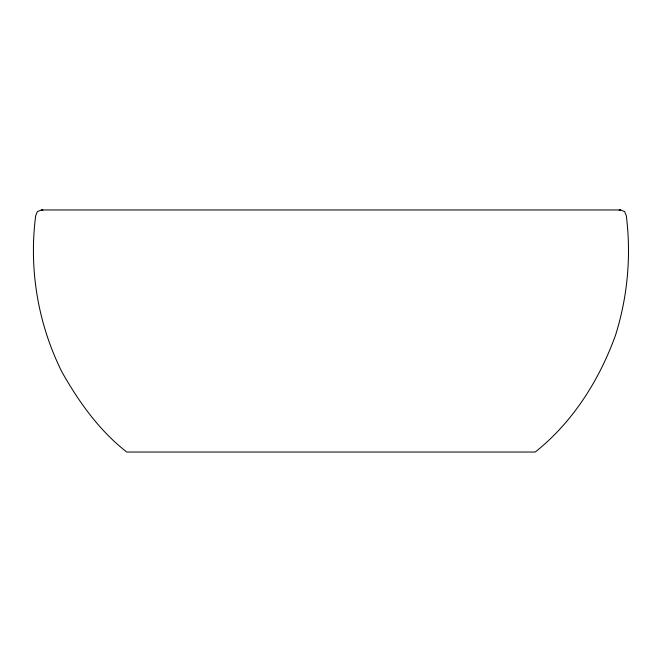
<?xml version="1.0" encoding="UTF-8"?>
<svg xmlns="http://www.w3.org/2000/svg" width="662" height="662" viewBox="0 0 662 662"><rect width="100%" height="100%" fill="white"/><g stroke="black" fill="none" stroke-linecap="round" stroke-linejoin="round"><path stroke-width="0.99" d="M41.408 209.962L37.37 211.633L35.698 215.663C28.689 269.161 37.957 324.107 62.129 372.342C79.051 402.231 99.457 430.788 126.773 452.038L535.227 452.038C572.845 422.108 599.325 380.087 615.528 335.187C627.667 296.576 631.333 255.822 626.302 215.663L624.63 211.633L620.592 209.962L41.408 209.962L42.881 210.152M619.119 210.152L620.592 209.962"/></g></svg>
